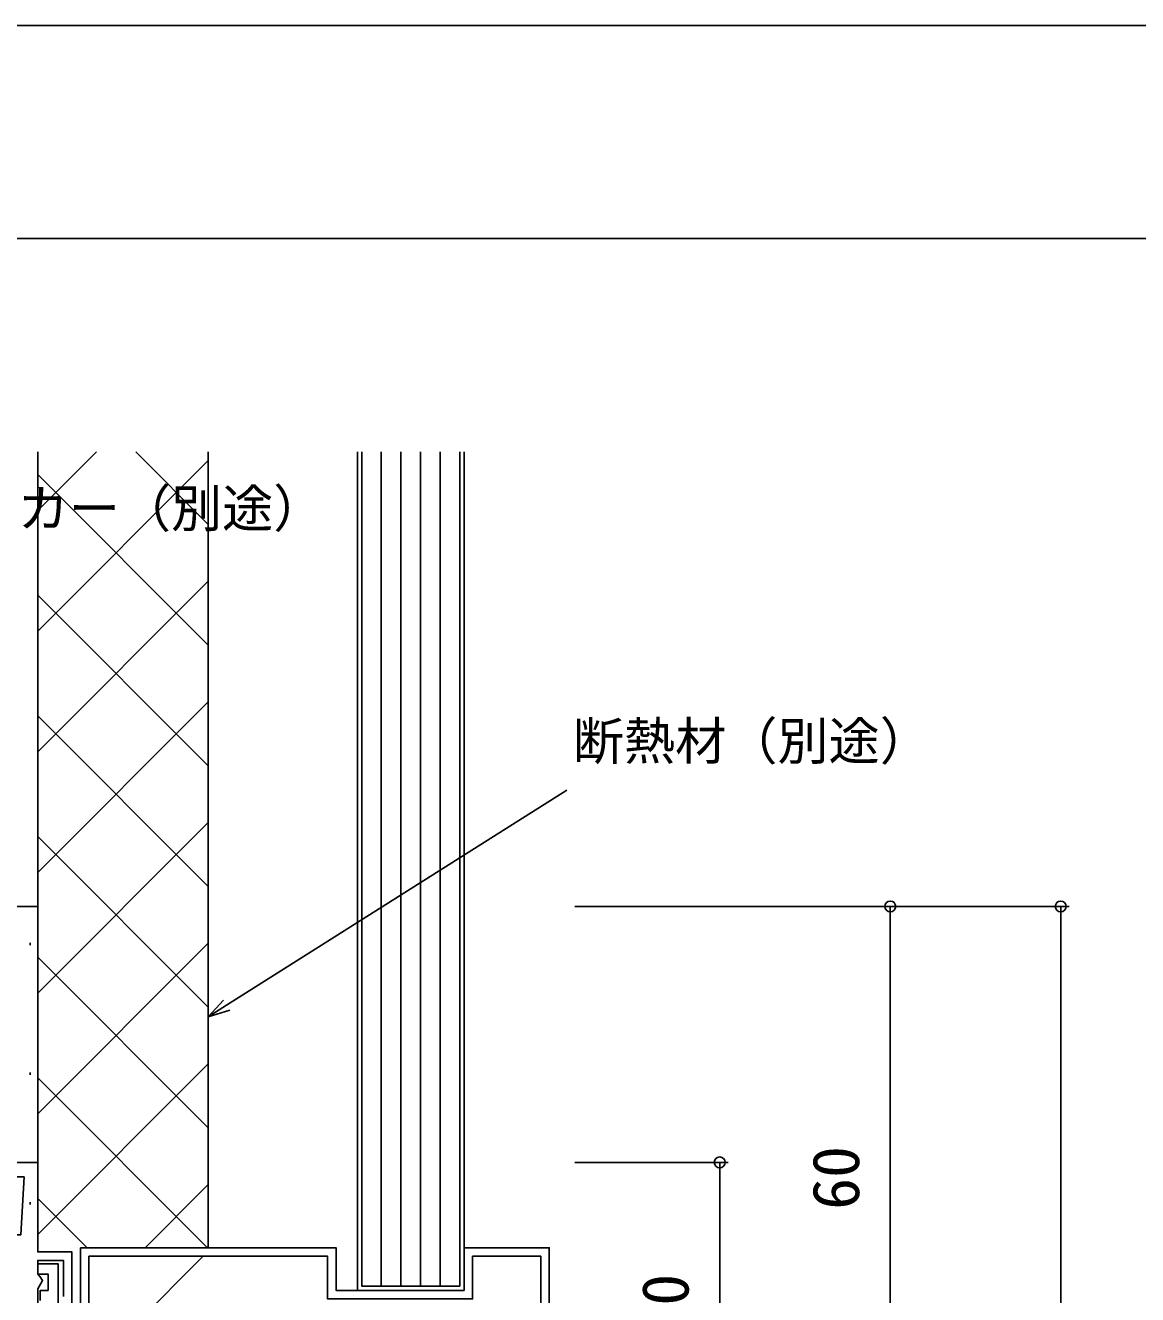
# Model space of a CAD drawing. Units: millimetres, scale not verified. Extents: x -437 to 438, y -344 to 341.
# Drawn here: x -143.3 to -12.8, y 157.4 to 306.2 of the extents above; entities that cross this region are included whole.
import ezdxf
from ezdxf.enums import TextEntityAlignment as Align

# ---------------------------------------------------------------- set-up
doc = ezdxf.new("R2010")
doc.units = ezdxf.units.MM
doc.header["$LTSCALE"] = 2
for name, color, linetype in [('0-2_YKK_11', 7, 'Continuous'), ('0-3_YKK_12', 2, 'Continuous'), ('0-6_YKK_D', 6, 'Continuous'), ('0-7_YKK_ZWAK', 7, 'Continuous'), ('0-8_YSS_K', 3, 'Continuous')]:
    doc.layers.add(name, color=color, linetype=linetype)
doc.styles.add('ＭＳ ゴシック', font='')
doc.styles.get('ＭＳ ゴシック').set_extended_font_data('MS Gothic')

msp = doc.modelspace()

# ---------------------------------------------------------------- linework, layer by layer
at = {"layer": '0-2_YKK_11'}
for points in [[(-158.42, 164.413), (-143.802, 164.413), (-143.402, 171.213), (-149.59, 171.213), (-150.802, 171.913), (-150.802, 172.913), (-149.761, 172.913), (-149.577, 172.793), (-149.027, 172.793), (-148.844, 172.913), (-148.761, 172.913), (-148.577, 172.793), (-148.027, 172.793), (-147.844, 172.913), (-141.802, 172.913), (-141.802, 162.413), (-137.802, 162.413), (-137.802, 156.413)], [(-138.802, 157.175), (-138.802, 161.413), (-141.802, 161.413), (-141.802, 159.813), (-141.502, 159.513), (-141.242, 159.063), (-141.802, 158.094), (-141.802, 144.913)], [(-141.502, 156.713), (-141.502, 157.913), (-140.602, 157.913), (-140.602, 159.813), (-141.802, 159.813), (-141.802, 161.013), (-139.402, 161.013), (-139.402, 156.413)]]:
    msp.add_lwpolyline(points, dxfattribs=at)
at = {"layer": '0-3_YKK_12'}
msp.add_line((-141.802, 172.413), (-141.802, 172.913), dxfattribs=at)
at = {"layer": '0-6_YKK_D'}
for p, q in [((-78.804, 202.913), (-20.804, 202.913)), ((-78.804, 202.913), (-40.804, 202.913)), ((-41.804, 202.913), (-41.804, 142.913)), ((-21.804, 202.913), (-21.804, -247.087)), ((-78.804, 172.913), (-60.804, 172.913)), ((-61.804, 142.913), (-61.804, 172.913))]:
    msp.add_line(p, q, dxfattribs=at)
for points in [[(-121.802, 189.983), (-119.646, 191.345), (-79.754, 216.541)], [(-119.281, 190.767), (-121.802, 189.983), (-120.011, 191.922)]]:
    msp.add_lwpolyline(points, dxfattribs=at)
for centre in [(-41.804, 202.913), (-21.804, 202.913), (-61.804, 172.913)]:
    msp.add_circle(centre, 0.637, dxfattribs=at)
at = {"layer": '0-7_YKK_ZWAK'}
for p, q in [((438.2, 306.2), (-436.8, 306.2)), ((438.2, 281.2), (-436.8, 281.2))]:
    msp.add_line(p, q, dxfattribs=at)
at = {"layer": '0-8_YSS_K'}
for p, q in [((-141.802, 249.328), (-134.93, 256.2)), ((-141.802, 249.328), (-134.93, 256.2)), ((-121.802, 247.691), (-130.311, 256.2)), ((-121.802, 247.691), (-130.311, 256.2)), ((-121.802, 256.2), (-121.802, 162.913)), ((-121.802, 256.2), (-121.802, 162.913)), ((-101.502, 158.413), (-101.502, 256.2)), ((-101.502, 158.413), (-101.502, 256.2)), ((-99.202, 158.413), (-99.202, 256.2)), ((-99.202, 158.413), (-99.202, 256.2)), ((-96.902, 158.413), (-96.902, 256.2)), ((-96.902, 158.413), (-96.902, 256.2)), ((-94.602, 158.413), (-94.602, 256.2)), ((-94.602, 158.413), (-94.602, 256.2)), ((-141.802, 235.186), (-121.802, 255.186)), ((-141.802, 235.186), (-121.802, 255.186)), ((-121.802, 233.549), (-141.802, 253.549)), ((-121.802, 233.549), (-141.802, 253.549)), ((-141.802, 221.044), (-121.802, 241.044)), ((-141.802, 221.044), (-121.802, 241.044)), ((-121.802, 219.407), (-141.802, 239.407)), ((-121.802, 219.407), (-141.802, 239.407)), ((-121.802, 200.663), (-121.802, 233.163)), ((-104.302, 200.663), (-104.302, 233.163)), ((-141.802, 206.902), (-121.802, 226.902)), ((-141.802, 206.902), (-121.802, 226.902)), ((-121.802, 205.265), (-141.802, 225.265)), ((-121.802, 205.265), (-141.802, 225.265)), ((-141.802, 192.759), (-121.802, 212.759)), ((-141.802, 192.759), (-121.802, 212.759)), ((-121.802, 191.123), (-141.802, 211.123)), ((-121.802, 191.123), (-141.802, 211.123)), ((-141.802, 202.913), (-141.802, 172.913)), ((-141.802, 202.913), (-141.802, 172.913)), ((-142.713, 198.635), (-142.713, 198.385)), ((-142.713, 198.635), (-142.713, 198.385)), ((-141.802, 178.617), (-121.802, 198.617)), ((-141.802, 178.617), (-121.802, 198.617)), ((-121.802, 176.98), (-141.802, 196.98)), ((-121.802, 176.98), (-141.802, 196.98)), ((-142.713, 183.435), (-142.713, 183.185)), ((-142.713, 183.435), (-142.713, 183.185)), ((-141.802, 164.475), (-121.802, 184.475)), ((-141.802, 164.475), (-121.802, 184.475)), ((-121.877, 162.913), (-141.802, 182.838)), ((-121.877, 162.913), (-141.802, 182.838)), ((-129.222, 162.913), (-121.802, 170.333)), ((-129.222, 162.913), (-121.802, 170.333)), ((-142.713, 168.235), (-142.713, 167.985)), ((-142.713, 168.235), (-142.713, 167.985)), ((-136.02, 162.913), (-141.802, 168.696)), ((-136.02, 162.913), (-141.802, 168.696)), ((-135.802, 148.495), (-122.384, 161.913)), ((-135.802, 148.495), (-122.384, 161.913))]:
    msp.add_line(p, q, dxfattribs=at)
for points in [[(-291.802, 256.2), (-291.802, 172.913), (-256.802, 172.913), (-249.302, 202.913), (-141.802, 202.913), (-141.802, 256.2)], [(-291.802, 256.2), (-291.802, 172.913), (-256.802, 172.913), (-249.302, 202.913), (-141.802, 202.913), (-141.802, 256.2)], [(-91.802, 256.2), (-91.802, 157.913), (-104.302, 157.913), (-104.302, 256.2)], [(-91.802, 256.2), (-91.802, 157.913), (-104.302, 157.913), (-104.302, 256.2)], [(-92.302, 256.2), (-92.302, 158.413), (-103.802, 158.413), (-103.802, 256.2)], [(-92.302, 256.2), (-92.302, 158.413), (-103.802, 158.413), (-103.802, 256.2)]]:
    msp.add_lwpolyline(points, dxfattribs=at)
for points in [[(-136.802, 162.913), (-136.802, 145.913), (-121.802, 145.913), (-121.802, 142.913), (-81.802, 142.913), (-81.802, 162.913), (-91.802, 162.913), (-91.802, 157.913), (-106.802, 157.913), (-106.802, 162.913)], [(-136.802, 162.913), (-136.802, 145.913), (-121.802, 145.913), (-121.802, 142.913), (-81.802, 142.913), (-81.802, 162.913), (-91.802, 162.913), (-91.802, 157.913), (-106.802, 157.913), (-106.802, 162.913)], [(-135.802, 161.913), (-135.802, 146.913), (-120.802, 146.913), (-120.802, 143.913), (-82.802, 143.913), (-82.802, 161.913), (-90.802, 161.913), (-90.802, 156.913), (-107.802, 156.913), (-107.802, 161.913)], [(-135.802, 161.913), (-135.802, 146.913), (-120.802, 146.913), (-120.802, 143.913), (-82.802, 143.913), (-82.802, 161.913), (-90.802, 161.913), (-90.802, 156.913), (-107.802, 156.913), (-107.802, 161.913)]]:
    msp.add_lwpolyline(points, close=True, dxfattribs=at)

# ---------------------------------------------------------------- texts
at = {"layer": '0-6_YKK_D', "style": 'ＭＳ ゴシック'}
for s, p in [('埋め込みアンカー（別途）', (-180.18, 246.064)), ('断熱材（別途）', (-79.038, 218.791))]:
    msp.add_text(s, height=4.399, dxfattribs=at).set_placement(p, align=Align.BOTTOM_LEFT)
for s, p in [('60', (-43.804, 167.352)), ('30', (-63.804, 152.374))]:
    msp.add_text(s, height=5.499, rotation=90, dxfattribs=at).set_placement(p, align=Align.BOTTOM_LEFT)

doc.saveas('drawing.dxf')
